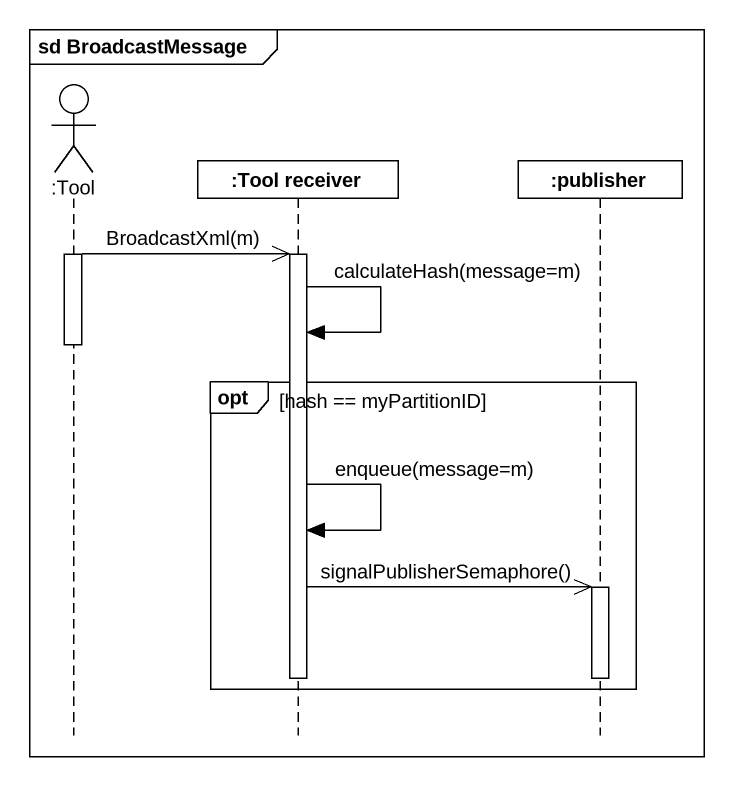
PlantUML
@startuml
mainframe sd BroadcastMessage
hide footbox
actor ":Tool" as Tool
participant ":Tool receiver" as Tool_receiver
participant ":publisher" as publisher

activate Tool
Tool ->> Tool_receiver : BroadcastXml(m)
activate Tool_receiver
Tool_receiver -> Tool_receiver : calculateHash(message=m)
deactivate Tool
opt hash == myPartitionID
  Tool_receiver -> Tool_receiver : enqueue(message=m)
  Tool_receiver ->> publisher : signalPublisherSemaphore()
  activate publisher
  deactivate publisher
  deactivate Tool_receiver
end
@enduml
